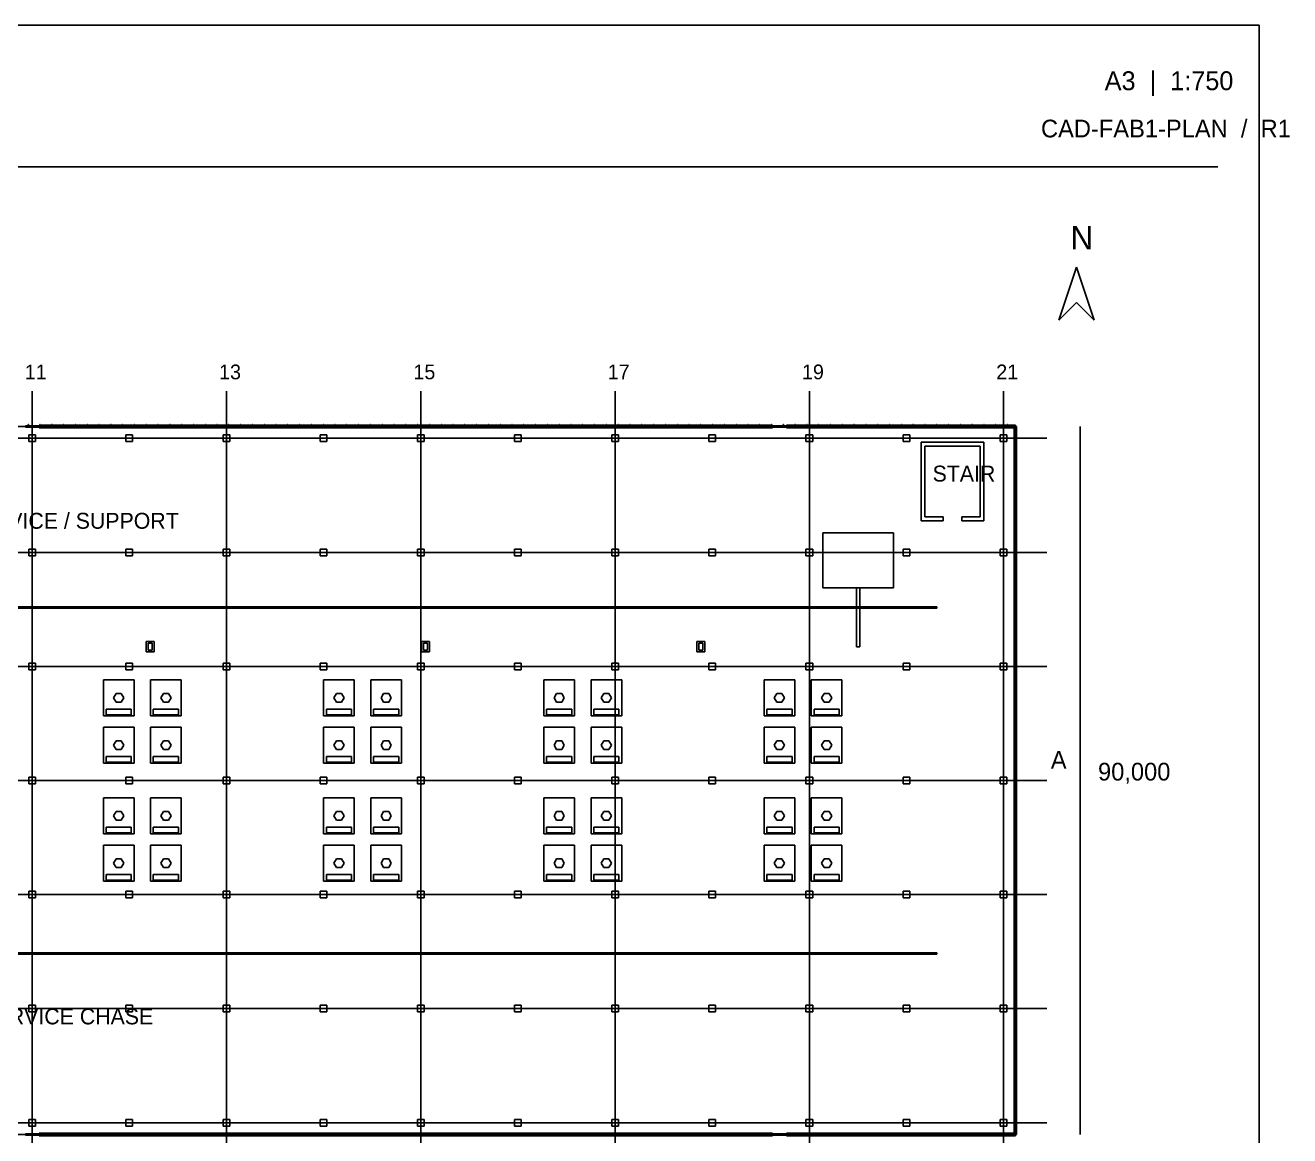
# Model space of a CAD drawing. Header units: millimetres. Extents: x 5250 to 313620, y 5250 to 217500.
# Drawn here: x 152875 to 313620, y 76348 to 217500 of the extents above; entities that cross this region are included whole.
import ezdxf

# ---------------------------------------------------------------- set-up
doc = ezdxf.new("R2010")
doc.units = ezdxf.units.MM

msp = doc.modelspace()

# ---------------------------------------------------------------- linework, layer by layer
at = {"layer": 'annotation'}
for p, q in [((286500, 186750), (284250, 180000)), ((288750, 180000), (286500, 186750)), ((284250, 180000), (286500, 182250)), ((286500, 182250), (288750, 180000))]:
    msp.add_line(p, q, dxfattribs=at)
at = {"layer": 'cut'}
for p, q in [((152900, 166580), (152900, 166420)), ((152900, 166580), (154600, 166580)), ((152900, 166420), (154600, 166420)), ((153227.5, 166745), (153227.5, 166655)), ((153227.5, 166745), (153272.5, 166745)), ((153227.5, 166655), (153272.5, 166655)), ((153272.5, 166745), (153272.5, 166655)), ((154600, 166580), (154600, 166420)), ((154650, 166650), (154650, 166350)), ((154650, 166650), (247850, 166650)), ((154650, 166350), (247850, 166350)), ((154727.5, 166745), (154727.5, 166655)), ((154727.5, 166745), (154772.5, 166745)), ((154727.5, 166655), (154772.5, 166655)), ((154772.5, 166745), (154772.5, 166655)), ((156227.5, 166745), (156227.5, 166655)), ((156227.5, 166745), (156272.5, 166745)), ((156227.5, 166655), (156272.5, 166655)), ((156272.5, 166745), (156272.5, 166655)), ((157727.5, 166745), (157727.5, 166655)), ((157727.5, 166745), (157772.5, 166745)), ((157727.5, 166655), (157772.5, 166655)), ((157772.5, 166745), (157772.5, 166655)), ((159227.5, 166745), (159227.5, 166655)), ((159227.5, 166745), (159272.5, 166745)), ((159227.5, 166655), (159272.5, 166655)), ((159272.5, 166745), (159272.5, 166655)), ((160727.5, 166745), (160727.5, 166655)), ((160727.5, 166745), (160772.5, 166745)), ((160727.5, 166655), (160772.5, 166655)), ((160772.5, 166745), (160772.5, 166655)), ((162227.5, 166745), (162227.5, 166655)), ((162227.5, 166745), (162272.5, 166745)), ((162227.5, 166655), (162272.5, 166655)), ((162272.5, 166745), (162272.5, 166655)), ((163727.5, 166745), (163727.5, 166655)), ((163727.5, 166745), (163772.5, 166745)), ((163727.5, 166655), (163772.5, 166655)), ((163772.5, 166745), (163772.5, 166655)), ((165227.5, 166745), (165227.5, 166655)), ((165227.5, 166745), (165272.5, 166745)), ((165227.5, 166655), (165272.5, 166655)), ((165272.5, 166745), (165272.5, 166655)), ((166727.5, 166745), (166727.5, 166655)), ((166727.5, 166745), (166772.5, 166745)), ((166727.5, 166655), (166772.5, 166655)), ((166772.5, 166745), (166772.5, 166655)), ((168227.5, 166745), (168227.5, 166655)), ((168227.5, 166745), (168272.5, 166745)), ((168227.5, 166655), (168272.5, 166655)), ((168272.5, 166745), (168272.5, 166655)), ((169727.5, 166745), (169727.5, 166655)), ((169727.5, 166745), (169772.5, 166745)), ((169727.5, 166655), (169772.5, 166655)), ((169772.5, 166745), (169772.5, 166655)), ((171227.5, 166745), (171227.5, 166655)), ((171227.5, 166745), (171272.5, 166745)), ((171227.5, 166655), (171272.5, 166655)), ((171272.5, 166745), (171272.5, 166655)), ((172727.5, 166745), (172727.5, 166655)), ((172727.5, 166745), (172772.5, 166745)), ((172727.5, 166655), (172772.5, 166655)), ((172772.5, 166745), (172772.5, 166655)), ((174227.5, 166745), (174227.5, 166655)), ((174227.5, 166745), (174272.5, 166745)), ((174227.5, 166655), (174272.5, 166655)), ((174272.5, 166745), (174272.5, 166655)), ((175727.5, 166745), (175727.5, 166655)), ((175727.5, 166745), (175772.5, 166745)), ((175727.5, 166655), (175772.5, 166655)), ((175772.5, 166745), (175772.5, 166655)), ((177227.5, 166745), (177227.5, 166655)), ((177227.5, 166745), (177272.5, 166745)), ((177227.5, 166655), (177272.5, 166655)), ((177272.5, 166745), (177272.5, 166655)), ((178727.5, 166745), (178727.5, 166655)), ((178727.5, 166745), (178772.5, 166745)), ((178727.5, 166655), (178772.5, 166655)), ((178772.5, 166745), (178772.5, 166655)), ((180227.5, 166745), (180227.5, 166655)), ((180227.5, 166745), (180272.5, 166745)), ((180227.5, 166655), (180272.5, 166655)), ((180272.5, 166745), (180272.5, 166655)), ((181727.5, 166745), (181727.5, 166655)), ((181727.5, 166745), (181772.5, 166745)), ((181727.5, 166655), (181772.5, 166655)), ((181772.5, 166745), (181772.5, 166655)), ((183227.5, 166745), (183227.5, 166655)), ((183227.5, 166745), (183272.5, 166745)), ((183227.5, 166655), (183272.5, 166655)), ((183272.5, 166745), (183272.5, 166655)), ((184727.5, 166745), (184727.5, 166655)), ((184727.5, 166745), (184772.5, 166745)), ((184727.5, 166655), (184772.5, 166655)), ((184772.5, 166745), (184772.5, 166655)), ((186227.5, 166745), (186227.5, 166655)), ((186227.5, 166745), (186272.5, 166745)), ((186227.5, 166655), (186272.5, 166655)), ((186272.5, 166745), (186272.5, 166655)), ((187727.5, 166745), (187727.5, 166655)), ((187727.5, 166745), (187772.5, 166745)), ((187727.5, 166655), (187772.5, 166655)), ((187772.5, 166745), (187772.5, 166655)), ((189227.5, 166745), (189227.5, 166655)), ((189227.5, 166745), (189272.5, 166745)), ((189227.5, 166655), (189272.5, 166655)), ((189272.5, 166745), (189272.5, 166655)), ((190727.5, 166745), (190727.5, 166655)), ((190727.5, 166745), (190772.5, 166745)), ((190727.5, 166655), (190772.5, 166655)), ((190772.5, 166745), (190772.5, 166655)), ((192227.5, 166745), (192227.5, 166655)), ((192227.5, 166745), (192272.5, 166745)), ((192227.5, 166655), (192272.5, 166655)), ((192272.5, 166745), (192272.5, 166655)), ((193727.5, 166745), (193727.5, 166655)), ((193727.5, 166745), (193772.5, 166745)), ((193727.5, 166655), (193772.5, 166655)), ((193772.5, 166745), (193772.5, 166655)), ((195227.5, 166745), (195227.5, 166655)), ((195227.5, 166745), (195272.5, 166745)), ((195227.5, 166655), (195272.5, 166655)), ((195272.5, 166745), (195272.5, 166655)), ((196727.5, 166745), (196727.5, 166655)), ((196727.5, 166745), (196772.5, 166745)), ((196727.5, 166655), (196772.5, 166655)), ((196772.5, 166745), (196772.5, 166655)), ((198227.5, 166745), (198227.5, 166655)), ((198227.5, 166745), (198272.5, 166745)), ((198227.5, 166655), (198272.5, 166655)), ((198272.5, 166745), (198272.5, 166655)), ((199727.5, 166745), (199727.5, 166655)), ((199727.5, 166745), (199772.5, 166745)), ((199727.5, 166655), (199772.5, 166655)), ((199772.5, 166745), (199772.5, 166655)), ((201227.5, 166745), (201227.5, 166655)), ((201227.5, 166745), (201272.5, 166745)), ((201227.5, 166655), (201272.5, 166655)), ((201272.5, 166745), (201272.5, 166655)), ((202727.5, 166745), (202727.5, 166655)), ((202727.5, 166745), (202772.5, 166745)), ((202727.5, 166655), (202772.5, 166655)), ((202772.5, 166745), (202772.5, 166655)), ((204227.5, 166745), (204227.5, 166655)), ((204227.5, 166745), (204272.5, 166745)), ((204227.5, 166655), (204272.5, 166655)), ((204272.5, 166745), (204272.5, 166655)), ((205727.5, 166745), (205727.5, 166655)), ((205727.5, 166745), (205772.5, 166745)), ((205727.5, 166655), (205772.5, 166655)), ((205772.5, 166745), (205772.5, 166655)), ((207227.5, 166745), (207227.5, 166655)), ((207227.5, 166745), (207272.5, 166745)), ((207227.5, 166655), (207272.5, 166655)), ((207272.5, 166745), (207272.5, 166655)), ((208727.5, 166745), (208727.5, 166655)), ((208727.5, 166745), (208772.5, 166745)), ((208727.5, 166655), (208772.5, 166655)), ((208772.5, 166745), (208772.5, 166655)), ((210227.5, 166745), (210227.5, 166655)), ((210227.5, 166745), (210272.5, 166745)), ((210227.5, 166655), (210272.5, 166655)), ((210272.5, 166745), (210272.5, 166655)), ((211727.5, 166745), (211727.5, 166655)), ((211727.5, 166745), (211772.5, 166745)), ((211727.5, 166655), (211772.5, 166655)), ((211772.5, 166745), (211772.5, 166655)), ((213227.5, 166745), (213227.5, 166655)), ((213227.5, 166745), (213272.5, 166745)), ((213227.5, 166655), (213272.5, 166655)), ((213272.5, 166745), (213272.5, 166655)), ((214727.5, 166745), (214727.5, 166655)), ((214727.5, 166745), (214772.5, 166745)), ((214727.5, 166655), (214772.5, 166655)), ((214772.5, 166745), (214772.5, 166655)), ((216227.5, 166745), (216227.5, 166655)), ((216227.5, 166745), (216272.5, 166745)), ((216227.5, 166655), (216272.5, 166655)), ((216272.5, 166745), (216272.5, 166655)), ((217727.5, 166745), (217727.5, 166655)), ((217727.5, 166745), (217772.5, 166745)), ((217727.5, 166655), (217772.5, 166655)), ((217772.5, 166745), (217772.5, 166655)), ((219227.5, 166745), (219227.5, 166655)), ((219227.5, 166745), (219272.5, 166745)), ((219227.5, 166655), (219272.5, 166655)), ((219272.5, 166745), (219272.5, 166655)), ((220727.5, 166745), (220727.5, 166655)), ((220727.5, 166745), (220772.5, 166745)), ((220727.5, 166655), (220772.5, 166655)), ((220772.5, 166745), (220772.5, 166655)), ((222227.5, 166745), (222227.5, 166655)), ((222227.5, 166745), (222272.5, 166745)), ((222227.5, 166655), (222272.5, 166655)), ((222272.5, 166745), (222272.5, 166655)), ((223727.5, 166745), (223727.5, 166655)), ((223727.5, 166745), (223772.5, 166745)), ((223727.5, 166655), (223772.5, 166655)), ((223772.5, 166745), (223772.5, 166655)), ((225227.5, 166745), (225227.5, 166655)), ((225227.5, 166745), (225272.5, 166745)), ((225227.5, 166655), (225272.5, 166655)), ((225272.5, 166745), (225272.5, 166655)), ((226727.5, 166745), (226727.5, 166655)), ((226727.5, 166745), (226772.5, 166745)), ((226727.5, 166655), (226772.5, 166655)), ((226772.5, 166745), (226772.5, 166655)), ((228227.5, 166745), (228227.5, 166655)), ((228227.5, 166745), (228272.5, 166745)), ((228227.5, 166655), (228272.5, 166655)), ((228272.5, 166745), (228272.5, 166655)), ((229727.5, 166745), (229727.5, 166655)), ((229727.5, 166745), (229772.5, 166745)), ((229727.5, 166655), (229772.5, 166655)), ((229772.5, 166745), (229772.5, 166655)), ((231227.5, 166745), (231227.5, 166655)), ((231227.5, 166745), (231272.5, 166745)), ((231227.5, 166655), (231272.5, 166655)), ((231272.5, 166745), (231272.5, 166655)), ((232727.5, 166745), (232727.5, 166655)), ((232727.5, 166745), (232772.5, 166745)), ((232727.5, 166655), (232772.5, 166655)), ((232772.5, 166745), (232772.5, 166655)), ((234227.5, 166745), (234227.5, 166655)), ((234227.5, 166745), (234272.5, 166745)), ((234227.5, 166655), (234272.5, 166655)), ((234272.5, 166745), (234272.5, 166655)), ((235727.5, 166745), (235727.5, 166655)), ((235727.5, 166745), (235772.5, 166745)), ((235727.5, 166655), (235772.5, 166655)), ((235772.5, 166745), (235772.5, 166655)), ((237227.5, 166745), (237227.5, 166655)), ((237227.5, 166745), (237272.5, 166745)), ((237227.5, 166655), (237272.5, 166655)), ((237272.5, 166745), (237272.5, 166655)), ((238727.5, 166745), (238727.5, 166655)), ((238727.5, 166745), (238772.5, 166745)), ((238727.5, 166655), (238772.5, 166655)), ((238772.5, 166745), (238772.5, 166655)), ((240227.5, 166745), (240227.5, 166655)), ((240227.5, 166745), (240272.5, 166745)), ((240227.5, 166655), (240272.5, 166655)), ((240272.5, 166745), (240272.5, 166655)), ((241727.5, 166745), (241727.5, 166655)), ((241727.5, 166745), (241772.5, 166745)), ((241727.5, 166655), (241772.5, 166655)), ((241772.5, 166745), (241772.5, 166655)), ((243227.5, 166745), (243227.5, 166655)), ((243227.5, 166745), (243272.5, 166745)), ((243227.5, 166655), (243272.5, 166655)), ((243272.5, 166745), (243272.5, 166655)), ((244727.5, 166745), (244727.5, 166655)), ((244727.5, 166745), (244772.5, 166745)), ((244727.5, 166655), (244772.5, 166655)), ((244772.5, 166745), (244772.5, 166655)), ((246227.5, 166745), (246227.5, 166655)), ((246227.5, 166745), (246272.5, 166745)), ((246227.5, 166655), (246272.5, 166655)), ((246272.5, 166745), (246272.5, 166655)), ((247727.5, 166745), (247727.5, 166655)), ((247727.5, 166745), (247772.5, 166745)), ((247727.5, 166655), (247772.5, 166655)), ((247772.5, 166745), (247772.5, 166655)), ((247850, 166650), (247850, 166350)), ((247900, 166580), (247900, 166420)), ((247900, 166580), (249600, 166580)), ((247900, 166420), (249600, 166420)), ((249227.5, 166745), (249227.5, 166655)), ((249227.5, 166745), (249272.5, 166745)), ((249227.5, 166655), (249272.5, 166655)), ((249272.5, 166745), (249272.5, 166655)), ((249600, 166580), (249600, 166420)), ((249650, 166650), (249650, 166350)), ((249650, 166650), (278750, 166650)), ((249650, 166350), (278750, 166350)), ((250727.5, 166745), (250727.5, 166655)), ((250727.5, 166745), (250772.5, 166745)), ((250727.5, 166655), (250772.5, 166655)), ((250772.5, 166745), (250772.5, 166655)), ((252227.5, 166745), (252227.5, 166655)), ((252227.5, 166745), (252272.5, 166745)), ((252227.5, 166655), (252272.5, 166655)), ((252272.5, 166745), (252272.5, 166655)), ((253727.5, 166745), (253727.5, 166655)), ((253727.5, 166745), (253772.5, 166745)), ((253727.5, 166655), (253772.5, 166655)), ((253772.5, 166745), (253772.5, 166655)), ((255227.5, 166745), (255227.5, 166655)), ((255227.5, 166745), (255272.5, 166745)), ((255227.5, 166655), (255272.5, 166655)), ((255272.5, 166745), (255272.5, 166655)), ((256727.5, 166745), (256727.5, 166655)), ((256727.5, 166745), (256772.5, 166745)), ((256727.5, 166655), (256772.5, 166655)), ((256772.5, 166745), (256772.5, 166655)), ((258227.5, 166745), (258227.5, 166655)), ((258227.5, 166745), (258272.5, 166745)), ((258227.5, 166655), (258272.5, 166655)), ((258272.5, 166745), (258272.5, 166655)), ((259727.5, 166745), (259727.5, 166655)), ((259727.5, 166745), (259772.5, 166745)), ((259727.5, 166655), (259772.5, 166655)), ((259772.5, 166745), (259772.5, 166655)), ((261227.5, 166745), (261227.5, 166655)), ((261227.5, 166745), (261272.5, 166745)), ((261227.5, 166655), (261272.5, 166655)), ((261272.5, 166745), (261272.5, 166655)), ((262727.5, 166745), (262727.5, 166655)), ((262727.5, 166745), (262772.5, 166745)), ((262727.5, 166655), (262772.5, 166655)), ((262772.5, 166745), (262772.5, 166655)), ((264227.5, 166745), (264227.5, 166655)), ((264227.5, 166745), (264272.5, 166745)), ((264227.5, 166655), (264272.5, 166655)), ((264272.5, 166745), (264272.5, 166655)), ((265727.5, 166745), (265727.5, 166655)), ((265727.5, 166745), (265772.5, 166745)), ((265727.5, 166655), (265772.5, 166655)), ((265772.5, 166745), (265772.5, 166655)), ((267227.5, 166745), (267227.5, 166655)), ((267227.5, 166745), (267272.5, 166745)), ((267227.5, 166655), (267272.5, 166655)), ((267272.5, 166745), (267272.5, 166655)), ((268727.5, 166745), (268727.5, 166655)), ((268727.5, 166745), (268772.5, 166745)), ((268727.5, 166655), (268772.5, 166655)), ((268772.5, 166745), (268772.5, 166655)), ((270227.5, 166745), (270227.5, 166655)), ((270227.5, 166745), (270272.5, 166745)), ((270227.5, 166655), (270272.5, 166655)), ((270272.5, 166745), (270272.5, 166655)), ((271727.5, 166745), (271727.5, 166655)), ((271727.5, 166745), (271772.5, 166745)), ((271727.5, 166655), (271772.5, 166655)), ((271772.5, 166745), (271772.5, 166655)), ((273227.5, 166745), (273227.5, 166655)), ((273227.5, 166745), (273272.5, 166745)), ((273227.5, 166655), (273272.5, 166655)), ((273272.5, 166745), (273272.5, 166655)), ((274727.5, 166745), (274727.5, 166655)), ((274727.5, 166745), (274772.5, 166745)), ((274727.5, 166655), (274772.5, 166655)), ((274772.5, 166745), (274772.5, 166655)), ((276227.5, 166745), (276227.5, 166655)), ((276227.5, 166745), (276272.5, 166745)), ((276227.5, 166655), (276272.5, 166655)), ((276272.5, 166745), (276272.5, 166655)), ((277727.5, 166745), (277727.5, 166655)), ((277727.5, 166745), (277772.5, 166745)), ((277727.5, 166655), (277772.5, 166655)), ((277772.5, 166745), (277772.5, 166655)), ((278600, 166500), (278600, 76500)), ((278600, 166500), (278900, 166500)), ((278750, 166650), (278750, 166350)), ((278900, 166500), (278900, 76500)), ((153325, 165425), (153325, 164575)), ((153325, 165425), (154175, 165425)), ((153325, 164575), (154175, 164575)), ((154175, 165425), (154175, 164575)), ((165675, 165425), (165675, 164575)), ((165675, 165425), (166525, 165425)), ((165675, 164575), (166525, 164575)), ((166525, 165425), (166525, 164575)), ((178025, 165425), (178025, 164575)), ((178025, 165425), (178875, 165425)), ((178025, 164575), (178875, 164575)), ((178875, 165425), (178875, 164575)), ((190375, 165425), (190375, 164575)), ((190375, 165425), (191225, 165425)), ((190375, 164575), (191225, 164575)), ((191225, 165425), (191225, 164575)), ((202725, 165425), (202725, 164575)), ((202725, 165425), (203575, 165425)), ((202725, 164575), (203575, 164575)), ((203575, 165425), (203575, 164575)), ((215075, 165425), (215075, 164575)), ((215075, 165425), (215925, 165425)), ((215075, 164575), (215925, 164575)), ((215925, 165425), (215925, 164575)), ((227425, 165425), (227425, 164575)), ((227425, 165425), (228275, 165425)), ((227425, 164575), (228275, 164575)), ((228275, 165425), (228275, 164575)), ((239775, 165425), (239775, 164575)), ((239775, 165425), (240625, 165425)), ((239775, 164575), (240625, 164575)), ((240625, 165425), (240625, 164575)), ((252125, 165425), (252125, 164575)), ((252125, 165425), (252975, 165425)), ((252125, 164575), (252975, 164575)), ((252975, 165425), (252975, 164575)), ((264475, 165425), (264475, 164575)), ((264475, 165425), (265325, 165425)), ((264475, 164575), (265325, 164575)), ((265325, 165425), (265325, 164575)), ((266750, 164500), (266750, 154500)), ((266750, 164500), (274750, 164500)), ((267250, 164000), (267250, 155000)), ((267250, 164000), (274250, 164000)), ((274250, 164000), (274250, 155000)), ((274750, 164500), (274750, 154500)), ((276825, 165425), (276825, 164575)), ((276825, 165425), (277675, 165425)), ((276825, 164575), (277675, 164575)), ((277675, 165425), (277675, 164575)), ((266750, 154500), (269550, 154500)), ((267250, 155000), (269550, 155000)), ((269550, 155000), (269550, 154500)), ((271950, 155000), (271950, 154500)), ((271950, 155000), (274250, 155000)), ((271950, 154500), (274750, 154500)), ((153325, 150925), (153325, 150075)), ((153325, 150925), (154175, 150925)), ((153325, 150075), (154175, 150075)), ((154175, 150925), (154175, 150075)), ((165675, 150925), (165675, 150075)), ((165675, 150925), (166525, 150925)), ((165675, 150075), (166525, 150075)), ((166525, 150925), (166525, 150075)), ((178025, 150925), (178025, 150075)), ((178025, 150925), (178875, 150925)), ((178025, 150075), (178875, 150075)), ((178875, 150925), (178875, 150075)), ((190375, 150925), (190375, 150075)), ((190375, 150925), (191225, 150925)), ((190375, 150075), (191225, 150075)), ((191225, 150925), (191225, 150075)), ((202725, 150925), (202725, 150075)), ((202725, 150925), (203575, 150925)), ((202725, 150075), (203575, 150075)), ((203575, 150925), (203575, 150075)), ((215075, 150925), (215075, 150075)), ((215075, 150925), (215925, 150925)), ((215075, 150075), (215925, 150075)), ((215925, 150925), (215925, 150075)), ((227425, 150925), (227425, 150075)), ((227425, 150925), (228275, 150925)), ((227425, 150075), (228275, 150075)), ((228275, 150925), (228275, 150075)), ((239775, 150925), (239775, 150075)), ((239775, 150925), (240625, 150925)), ((239775, 150075), (240625, 150075)), ((240625, 150925), (240625, 150075)), ((252125, 150925), (252125, 150075)), ((252125, 150925), (252975, 150925)), ((252125, 150075), (252975, 150075)), ((252975, 150925), (252975, 150075)), ((264475, 150925), (264475, 150075)), ((264475, 150925), (265325, 150925)), ((264475, 150075), (265325, 150075)), ((265325, 150925), (265325, 150075)), ((276825, 150925), (276825, 150075)), ((276825, 150925), (277675, 150925)), ((276825, 150075), (277675, 150075)), ((277675, 150925), (277675, 150075)), ((153325, 136425), (153325, 135575)), ((153325, 136425), (154175, 136425)), ((153325, 135575), (154175, 135575)), ((154175, 136425), (154175, 135575)), ((165675, 136425), (165675, 135575)), ((165675, 136425), (166525, 136425)), ((165675, 135575), (166525, 135575)), ((166525, 136425), (166525, 135575)), ((178025, 136425), (178025, 135575)), ((178025, 136425), (178875, 136425)), ((178025, 135575), (178875, 135575)), ((178875, 136425), (178875, 135575)), ((190375, 136425), (190375, 135575)), ((190375, 136425), (191225, 136425)), ((190375, 135575), (191225, 135575)), ((191225, 136425), (191225, 135575)), ((202725, 136425), (202725, 135575)), ((202725, 136425), (203575, 136425)), ((202725, 135575), (203575, 135575)), ((203575, 136425), (203575, 135575)), ((215075, 136425), (215075, 135575)), ((215075, 136425), (215925, 136425)), ((215075, 135575), (215925, 135575)), ((215925, 136425), (215925, 135575)), ((227425, 136425), (227425, 135575)), ((227425, 136425), (228275, 136425)), ((227425, 135575), (228275, 135575)), ((228275, 136425), (228275, 135575)), ((239775, 136425), (239775, 135575)), ((239775, 136425), (240625, 136425)), ((239775, 135575), (240625, 135575)), ((240625, 136425), (240625, 135575)), ((252125, 136425), (252125, 135575)), ((252125, 136425), (252975, 136425)), ((252125, 135575), (252975, 135575)), ((252975, 136425), (252975, 135575)), ((264475, 136425), (264475, 135575)), ((264475, 136425), (265325, 136425)), ((264475, 135575), (265325, 135575)), ((265325, 136425), (265325, 135575)), ((276825, 136425), (276825, 135575)), ((276825, 136425), (277675, 136425)), ((276825, 135575), (277675, 135575)), ((277675, 136425), (277675, 135575)), ((153325, 121925), (153325, 121075)), ((153325, 121925), (154175, 121925)), ((153325, 121075), (154175, 121075)), ((154175, 121925), (154175, 121075)), ((165675, 121925), (165675, 121075)), ((165675, 121925), (166525, 121925)), ((165675, 121075), (166525, 121075)), ((166525, 121925), (166525, 121075)), ((178025, 121925), (178025, 121075)), ((178025, 121925), (178875, 121925)), ((178025, 121075), (178875, 121075)), ((178875, 121925), (178875, 121075)), ((190375, 121925), (190375, 121075)), ((190375, 121925), (191225, 121925)), ((190375, 121075), (191225, 121075)), ((191225, 121925), (191225, 121075)), ((202725, 121925), (202725, 121075)), ((202725, 121925), (203575, 121925)), ((202725, 121075), (203575, 121075)), ((203575, 121925), (203575, 121075)), ((215075, 121925), (215075, 121075)), ((215075, 121925), (215925, 121925)), ((215075, 121075), (215925, 121075)), ((215925, 121925), (215925, 121075)), ((227425, 121925), (227425, 121075)), ((227425, 121925), (228275, 121925)), ((227425, 121075), (228275, 121075)), ((228275, 121925), (228275, 121075)), ((239775, 121925), (239775, 121075)), ((239775, 121925), (240625, 121925)), ((239775, 121075), (240625, 121075)), ((240625, 121925), (240625, 121075)), ((252125, 121925), (252125, 121075)), ((252125, 121925), (252975, 121925)), ((252125, 121075), (252975, 121075)), ((252975, 121925), (252975, 121075)), ((264475, 121925), (264475, 121075)), ((264475, 121925), (265325, 121925)), ((264475, 121075), (265325, 121075)), ((265325, 121925), (265325, 121075)), ((276825, 121925), (276825, 121075)), ((276825, 121925), (277675, 121925)), ((276825, 121075), (277675, 121075)), ((277675, 121925), (277675, 121075)), ((153325, 107425), (153325, 106575)), ((153325, 107425), (154175, 107425)), ((153325, 106575), (154175, 106575)), ((154175, 107425), (154175, 106575)), ((165675, 107425), (165675, 106575)), ((165675, 107425), (166525, 107425)), ((165675, 106575), (166525, 106575)), ((166525, 107425), (166525, 106575)), ((178025, 107425), (178025, 106575)), ((178025, 107425), (178875, 107425)), ((178025, 106575), (178875, 106575)), ((178875, 107425), (178875, 106575)), ((190375, 107425), (190375, 106575)), ((190375, 107425), (191225, 107425)), ((190375, 106575), (191225, 106575)), ((191225, 107425), (191225, 106575)), ((202725, 107425), (202725, 106575)), ((202725, 107425), (203575, 107425)), ((202725, 106575), (203575, 106575)), ((203575, 107425), (203575, 106575)), ((215075, 107425), (215075, 106575)), ((215075, 107425), (215925, 107425)), ((215075, 106575), (215925, 106575)), ((215925, 107425), (215925, 106575)), ((227425, 107425), (227425, 106575)), ((227425, 107425), (228275, 107425)), ((227425, 106575), (228275, 106575)), ((228275, 107425), (228275, 106575)), ((239775, 107425), (239775, 106575)), ((239775, 107425), (240625, 107425)), ((239775, 106575), (240625, 106575)), ((240625, 107425), (240625, 106575)), ((252125, 107425), (252125, 106575)), ((252125, 107425), (252975, 107425)), ((252125, 106575), (252975, 106575)), ((252975, 107425), (252975, 106575)), ((264475, 107425), (264475, 106575)), ((264475, 107425), (265325, 107425)), ((264475, 106575), (265325, 106575)), ((265325, 107425), (265325, 106575)), ((276825, 107425), (276825, 106575)), ((276825, 107425), (277675, 107425)), ((276825, 106575), (277675, 106575)), ((277675, 107425), (277675, 106575)), ((153325, 92925), (153325, 92075)), ((153325, 92925), (154175, 92925)), ((153325, 92075), (154175, 92075)), ((154175, 92925), (154175, 92075)), ((165675, 92925), (165675, 92075)), ((165675, 92925), (166525, 92925)), ((165675, 92075), (166525, 92075)), ((166525, 92925), (166525, 92075)), ((178025, 92925), (178025, 92075)), ((178025, 92925), (178875, 92925)), ((178025, 92075), (178875, 92075)), ((178875, 92925), (178875, 92075)), ((190375, 92925), (190375, 92075)), ((190375, 92925), (191225, 92925)), ((190375, 92075), (191225, 92075)), ((191225, 92925), (191225, 92075)), ((202725, 92925), (202725, 92075)), ((202725, 92925), (203575, 92925)), ((202725, 92075), (203575, 92075)), ((203575, 92925), (203575, 92075)), ((215075, 92925), (215075, 92075)), ((215075, 92925), (215925, 92925)), ((215075, 92075), (215925, 92075)), ((215925, 92925), (215925, 92075)), ((227425, 92925), (227425, 92075)), ((227425, 92925), (228275, 92925)), ((227425, 92075), (228275, 92075)), ((228275, 92925), (228275, 92075)), ((239775, 92925), (239775, 92075)), ((239775, 92925), (240625, 92925)), ((239775, 92075), (240625, 92075)), ((240625, 92925), (240625, 92075)), ((252125, 92925), (252125, 92075)), ((252125, 92925), (252975, 92925)), ((252125, 92075), (252975, 92075)), ((252975, 92925), (252975, 92075)), ((264475, 92925), (264475, 92075)), ((264475, 92925), (265325, 92925)), ((264475, 92075), (265325, 92075)), ((265325, 92925), (265325, 92075)), ((276825, 92925), (276825, 92075)), ((276825, 92925), (277675, 92925)), ((276825, 92075), (277675, 92075)), ((277675, 92925), (277675, 92075)), ((153325, 78425), (153325, 77575)), ((153325, 78425), (154175, 78425)), ((153325, 77575), (154175, 77575)), ((154175, 78425), (154175, 77575)), ((165675, 78425), (165675, 77575)), ((165675, 78425), (166525, 78425)), ((165675, 77575), (166525, 77575)), ((166525, 78425), (166525, 77575)), ((178025, 78425), (178025, 77575)), ((178025, 78425), (178875, 78425)), ((178025, 77575), (178875, 77575)), ((178875, 78425), (178875, 77575)), ((190375, 78425), (190375, 77575)), ((190375, 78425), (191225, 78425)), ((190375, 77575), (191225, 77575)), ((191225, 78425), (191225, 77575)), ((202725, 78425), (202725, 77575)), ((202725, 78425), (203575, 78425)), ((202725, 77575), (203575, 77575)), ((203575, 78425), (203575, 77575)), ((215075, 78425), (215075, 77575)), ((215075, 78425), (215925, 78425)), ((215075, 77575), (215925, 77575)), ((215925, 78425), (215925, 77575)), ((227425, 78425), (227425, 77575)), ((227425, 78425), (228275, 78425)), ((227425, 77575), (228275, 77575)), ((228275, 78425), (228275, 77575)), ((239775, 78425), (239775, 77575)), ((239775, 78425), (240625, 78425)), ((239775, 77575), (240625, 77575)), ((240625, 78425), (240625, 77575)), ((252125, 78425), (252125, 77575)), ((252125, 78425), (252975, 78425)), ((252125, 77575), (252975, 77575)), ((252975, 78425), (252975, 77575)), ((264475, 78425), (264475, 77575)), ((264475, 78425), (265325, 78425)), ((264475, 77575), (265325, 77575)), ((265325, 78425), (265325, 77575)), ((276825, 78425), (276825, 77575)), ((276825, 78425), (277675, 78425)), ((276825, 77575), (277675, 77575)), ((277675, 78425), (277675, 77575)), ((152900, 76580), (152900, 76420)), ((152900, 76580), (154600, 76580)), ((152900, 76420), (154600, 76420)), ((154600, 76580), (154600, 76420)), ((154650, 76650), (154650, 76350)), ((154650, 76650), (247850, 76650)), ((154650, 76350), (247850, 76350)), ((247850, 76650), (247850, 76350)), ((247900, 76580), (247900, 76420)), ((247900, 76580), (249600, 76580)), ((247900, 76420), (249600, 76420)), ((249600, 76580), (249600, 76420)), ((249650, 76650), (249650, 76350)), ((249650, 76650), (278750, 76650)), ((249650, 76350), (278750, 76350)), ((278600, 76500), (278900, 76500)), ((278750, 76650), (278750, 76350))]:
    msp.add_line(p, q, dxfattribs=at)
at = {"layer": 'datum'}
for p, q in [((278750, 166500), (28750, 166500)), ((278750, 76500), (278750, 166500)), ((28750, 76500), (278750, 76500))]:
    msp.add_line(p, q, dxfattribs=at)
at = {"layer": 'dimension'}
msp.add_line((287000, 166500), (287000, 76500), dxfattribs=at)
at = {"layer": 'equipment'}
for p, q in [((254250, 146000), (254250, 153000)), ((254250, 153000), (263250, 153000)), ((263250, 146000), (263250, 153000)), ((254250, 146000), (263250, 146000)), ((258550, 138500), (258550, 146000)), ((258950, 138500), (258950, 146000)), ((168250, 137850), (168250, 139150)), ((168250, 139150), (169250, 139150)), ((168500, 138050), (168500, 138950)), ((168500, 138950), (169000, 138950)), ((169000, 138050), (169000, 138950)), ((169250, 137850), (169250, 139150)), ((203250, 137850), (203250, 139150)), ((203250, 139150), (204250, 139150)), ((203500, 138050), (203500, 138950)), ((203500, 138950), (204000, 138950)), ((204000, 138050), (204000, 138950)), ((204250, 137850), (204250, 139150)), ((238250, 137850), (238250, 139150)), ((238250, 139150), (239250, 139150)), ((238500, 138050), (238500, 138950)), ((238500, 138950), (239000, 138950)), ((239000, 138050), (239000, 138950)), ((239250, 137850), (239250, 139150)), ((258550, 138500), (258950, 138500)), ((168250, 137850), (169250, 137850)), ((168500, 138050), (169000, 138050)), ((203250, 137850), (204250, 137850)), ((203500, 138050), (204000, 138050)), ((238250, 137850), (239250, 137850)), ((238500, 138050), (239000, 138050))]:
    msp.add_line(p, q, dxfattribs=at)
at = {"layer": 'frame'}
for p, q in [((5250, 217500), (309750, 217500)), ((309750, 217500), (309750, 5250)), ((10500, 199500), (304500, 199500))]:
    msp.add_line(p, q, dxfattribs=at)
at = {"layer": 'grid'}
for p, q in [((153750, 74000), (153750, 171000)), ((178450, 74000), (178450, 171000)), ((203150, 74000), (203150, 171000)), ((227850, 74000), (227850, 171000)), ((252550, 74000), (252550, 171000)), ((277250, 74000), (277250, 171000)), ((24750, 165000), (282750, 165000)), ((24750, 150500), (282750, 150500)), ((24750, 136000), (282750, 136000)), ((24750, 121500), (282750, 121500)), ((24750, 107000), (282750, 107000)), ((24750, 92500), (282750, 92500)), ((24750, 78000), (282750, 78000))]:
    msp.add_line(p, q, dxfattribs=at)
at = {"layer": 'interiors'}
for p, q in [((38750, 143580), (258050, 143580)), ((38750, 143420), (258050, 143420)), ((258050, 143420), (258050, 143580)), ((258050, 143580), (259450, 143580)), ((258050, 143420), (259450, 143420)), ((259450, 143580), (268750, 143580)), ((259450, 143420), (259450, 143580)), ((259450, 143420), (268750, 143420)), ((268750, 143420), (268750, 143580)), ((162800, 129700), (162800, 134300)), ((162800, 134300), (166700, 134300)), ((166700, 129700), (166700, 134300)), ((168800, 129700), (168800, 134300)), ((168800, 134300), (172700, 134300)), ((172700, 129700), (172700, 134300)), ((190800, 129700), (190800, 134300)), ((190800, 134300), (194700, 134300)), ((194700, 129700), (194700, 134300)), ((196800, 129700), (196800, 134300)), ((196800, 134300), (200700, 134300)), ((200700, 129700), (200700, 134300)), ((218800, 129700), (218800, 134300)), ((218800, 134300), (222700, 134300)), ((222700, 129700), (222700, 134300)), ((224800, 129700), (224800, 134300)), ((224800, 134300), (228700, 134300)), ((228700, 129700), (228700, 134300)), ((246800, 129700), (246800, 134300)), ((246800, 134300), (250700, 134300)), ((250700, 129700), (250700, 134300)), ((252800, 129700), (252800, 134300)), ((252800, 134300), (256700, 134300)), ((256700, 129700), (256700, 134300)), ((164425, 132562.92), (164100, 132000)), ((164100, 132000), (164425, 131437.08)), ((165075, 132562.92), (164425, 132562.92)), ((165400, 132000), (165075, 132562.92)), ((165075, 131437.08), (165400, 132000)), ((170425, 132562.92), (170100, 132000)), ((170100, 132000), (170425, 131437.08)), ((171075, 132562.92), (170425, 132562.92)), ((171400, 132000), (171075, 132562.92)), ((171075, 131437.08), (171400, 132000)), ((192425, 132562.92), (192100, 132000)), ((192100, 132000), (192425, 131437.08)), ((193075, 132562.92), (192425, 132562.92)), ((193400, 132000), (193075, 132562.92)), ((193075, 131437.08), (193400, 132000)), ((198425, 132562.92), (198100, 132000)), ((198100, 132000), (198425, 131437.08)), ((199075, 132562.92), (198425, 132562.92)), ((199400, 132000), (199075, 132562.92)), ((199075, 131437.08), (199400, 132000)), ((220425, 132562.92), (220100, 132000)), ((220100, 132000), (220425, 131437.08)), ((221075, 132562.92), (220425, 132562.92)), ((221400, 132000), (221075, 132562.92)), ((221075, 131437.08), (221400, 132000)), ((226425, 132562.92), (226100, 132000)), ((226100, 132000), (226425, 131437.08)), ((227075, 132562.92), (226425, 132562.92)), ((227400, 132000), (227075, 132562.92)), ((227075, 131437.08), (227400, 132000)), ((248425, 132562.92), (248100, 132000)), ((248100, 132000), (248425, 131437.08)), ((249075, 132562.92), (248425, 132562.92)), ((249400, 132000), (249075, 132562.92)), ((249075, 131437.08), (249400, 132000)), ((254425, 132562.92), (254100, 132000)), ((254100, 132000), (254425, 131437.08)), ((255075, 132562.92), (254425, 132562.92)), ((255400, 132000), (255075, 132562.92)), ((255075, 131437.08), (255400, 132000)), ((163150, 129850), (163150, 130550)), ((163150, 130550), (166350, 130550)), ((164425, 131437.08), (165075, 131437.08)), ((166350, 129850), (166350, 130550)), ((169150, 129850), (169150, 130550)), ((169150, 130550), (172350, 130550)), ((170425, 131437.08), (171075, 131437.08)), ((172350, 129850), (172350, 130550)), ((191150, 129850), (191150, 130550)), ((191150, 130550), (194350, 130550)), ((192425, 131437.08), (193075, 131437.08)), ((194350, 129850), (194350, 130550)), ((197150, 129850), (197150, 130550)), ((197150, 130550), (200350, 130550)), ((198425, 131437.08), (199075, 131437.08)), ((200350, 129850), (200350, 130550)), ((219150, 129850), (219150, 130550)), ((219150, 130550), (222350, 130550)), ((220425, 131437.08), (221075, 131437.08)), ((222350, 129850), (222350, 130550)), ((225150, 129850), (225150, 130550)), ((225150, 130550), (228350, 130550)), ((226425, 131437.08), (227075, 131437.08)), ((228350, 129850), (228350, 130550)), ((247150, 129850), (247150, 130550)), ((247150, 130550), (250350, 130550)), ((248425, 131437.08), (249075, 131437.08)), ((250350, 129850), (250350, 130550)), ((253150, 129850), (253150, 130550)), ((253150, 130550), (256350, 130550)), ((254425, 131437.08), (255075, 131437.08)), ((256350, 129850), (256350, 130550)), ((162800, 129700), (166700, 129700)), ((163150, 129850), (166350, 129850)), ((168800, 129700), (172700, 129700)), ((169150, 129850), (172350, 129850)), ((190800, 129700), (194700, 129700)), ((191150, 129850), (194350, 129850)), ((196800, 129700), (200700, 129700)), ((197150, 129850), (200350, 129850)), ((218800, 129700), (222700, 129700)), ((219150, 129850), (222350, 129850)), ((224800, 129700), (228700, 129700)), ((225150, 129850), (228350, 129850)), ((246800, 129700), (250700, 129700)), ((247150, 129850), (250350, 129850)), ((252800, 129700), (256700, 129700)), ((253150, 129850), (256350, 129850)), ((162800, 123700), (162800, 128300)), ((162800, 128300), (166700, 128300)), ((166700, 123700), (166700, 128300)), ((168800, 123700), (168800, 128300)), ((168800, 128300), (172700, 128300)), ((172700, 123700), (172700, 128300)), ((190800, 123700), (190800, 128300)), ((190800, 128300), (194700, 128300)), ((194700, 123700), (194700, 128300)), ((196800, 123700), (196800, 128300)), ((196800, 128300), (200700, 128300)), ((200700, 123700), (200700, 128300)), ((218800, 123700), (218800, 128300)), ((218800, 128300), (222700, 128300)), ((222700, 123700), (222700, 128300)), ((224800, 123700), (224800, 128300)), ((224800, 128300), (228700, 128300)), ((228700, 123700), (228700, 128300)), ((246800, 123700), (246800, 128300)), ((246800, 128300), (250700, 128300)), ((250700, 123700), (250700, 128300)), ((252800, 123700), (252800, 128300)), ((252800, 128300), (256700, 128300)), ((256700, 123700), (256700, 128300)), ((164425, 126562.92), (164100, 126000)), ((164100, 126000), (164425, 125437.08)), ((165075, 126562.92), (164425, 126562.92)), ((164425, 125437.08), (165075, 125437.08)), ((165400, 126000), (165075, 126562.92)), ((165075, 125437.08), (165400, 126000)), ((170425, 126562.92), (170100, 126000)), ((170100, 126000), (170425, 125437.08)), ((171075, 126562.92), (170425, 126562.92)), ((170425, 125437.08), (171075, 125437.08)), ((171400, 126000), (171075, 126562.92)), ((171075, 125437.08), (171400, 126000)), ((192425, 126562.92), (192100, 126000)), ((192100, 126000), (192425, 125437.08)), ((193075, 126562.92), (192425, 126562.92)), ((192425, 125437.08), (193075, 125437.08)), ((193400, 126000), (193075, 126562.92)), ((193075, 125437.08), (193400, 126000)), ((198425, 126562.92), (198100, 126000)), ((198100, 126000), (198425, 125437.08)), ((199075, 126562.92), (198425, 126562.92)), ((198425, 125437.08), (199075, 125437.08)), ((199400, 126000), (199075, 126562.92)), ((199075, 125437.08), (199400, 126000)), ((220425, 126562.92), (220100, 126000)), ((220100, 126000), (220425, 125437.08)), ((221075, 126562.92), (220425, 126562.92)), ((220425, 125437.08), (221075, 125437.08)), ((221400, 126000), (221075, 126562.92)), ((221075, 125437.08), (221400, 126000)), ((226425, 126562.92), (226100, 126000)), ((226100, 126000), (226425, 125437.08)), ((227075, 126562.92), (226425, 126562.92)), ((226425, 125437.08), (227075, 125437.08)), ((227400, 126000), (227075, 126562.92)), ((227075, 125437.08), (227400, 126000)), ((248425, 126562.92), (248100, 126000)), ((248100, 126000), (248425, 125437.08)), ((249075, 126562.92), (248425, 126562.92)), ((248425, 125437.08), (249075, 125437.08)), ((249400, 126000), (249075, 126562.92)), ((249075, 125437.08), (249400, 126000)), ((254425, 126562.92), (254100, 126000)), ((254100, 126000), (254425, 125437.08)), ((255075, 126562.92), (254425, 126562.92)), ((254425, 125437.08), (255075, 125437.08)), ((255400, 126000), (255075, 126562.92)), ((255075, 125437.08), (255400, 126000)), ((163150, 123850), (163150, 124550)), ((163150, 124550), (166350, 124550)), ((163150, 123850), (166350, 123850)), ((166350, 123850), (166350, 124550)), ((169150, 123850), (169150, 124550)), ((169150, 124550), (172350, 124550)), ((169150, 123850), (172350, 123850)), ((172350, 123850), (172350, 124550)), ((191150, 123850), (191150, 124550)), ((191150, 124550), (194350, 124550)), ((191150, 123850), (194350, 123850)), ((194350, 123850), (194350, 124550)), ((197150, 123850), (197150, 124550)), ((197150, 124550), (200350, 124550)), ((197150, 123850), (200350, 123850)), ((200350, 123850), (200350, 124550)), ((219150, 123850), (219150, 124550)), ((219150, 124550), (222350, 124550)), ((219150, 123850), (222350, 123850)), ((222350, 123850), (222350, 124550)), ((225150, 123850), (225150, 124550)), ((225150, 124550), (228350, 124550)), ((225150, 123850), (228350, 123850)), ((228350, 123850), (228350, 124550)), ((247150, 123850), (247150, 124550)), ((247150, 124550), (250350, 124550)), ((247150, 123850), (250350, 123850)), ((250350, 123850), (250350, 124550)), ((253150, 123850), (253150, 124550)), ((253150, 124550), (256350, 124550)), ((253150, 123850), (256350, 123850)), ((256350, 123850), (256350, 124550)), ((162800, 123700), (166700, 123700)), ((168800, 123700), (172700, 123700)), ((190800, 123700), (194700, 123700)), ((196800, 123700), (200700, 123700)), ((218800, 123700), (222700, 123700)), ((224800, 123700), (228700, 123700)), ((246800, 123700), (250700, 123700)), ((252800, 123700), (256700, 123700)), ((162800, 114700), (162800, 119300)), ((162800, 119300), (166700, 119300)), ((166700, 114700), (166700, 119300)), ((168800, 114700), (168800, 119300)), ((168800, 119300), (172700, 119300)), ((172700, 114700), (172700, 119300)), ((190800, 114700), (190800, 119300)), ((190800, 119300), (194700, 119300)), ((194700, 114700), (194700, 119300)), ((196800, 114700), (196800, 119300)), ((196800, 119300), (200700, 119300)), ((200700, 114700), (200700, 119300)), ((218800, 114700), (218800, 119300)), ((218800, 119300), (222700, 119300)), ((222700, 114700), (222700, 119300)), ((224800, 114700), (224800, 119300)), ((224800, 119300), (228700, 119300)), ((228700, 114700), (228700, 119300)), ((246800, 114700), (246800, 119300)), ((246800, 119300), (250700, 119300)), ((250700, 114700), (250700, 119300)), ((252800, 114700), (252800, 119300)), ((252800, 119300), (256700, 119300)), ((256700, 114700), (256700, 119300)), ((164425, 117562.92), (164100, 117000)), ((165075, 117562.92), (164425, 117562.92)), ((165400, 117000), (165075, 117562.92)), ((170425, 117562.92), (170100, 117000)), ((171075, 117562.92), (170425, 117562.92)), ((171400, 117000), (171075, 117562.92)), ((192425, 117562.92), (192100, 117000)), ((193075, 117562.92), (192425, 117562.92)), ((193400, 117000), (193075, 117562.92)), ((198425, 117562.92), (198100, 117000)), ((199075, 117562.92), (198425, 117562.92)), ((199400, 117000), (199075, 117562.92)), ((220425, 117562.92), (220100, 117000)), ((221075, 117562.92), (220425, 117562.92)), ((221400, 117000), (221075, 117562.92)), ((226425, 117562.92), (226100, 117000)), ((227075, 117562.92), (226425, 117562.92)), ((227400, 117000), (227075, 117562.92)), ((248425, 117562.92), (248100, 117000)), ((249075, 117562.92), (248425, 117562.92)), ((249400, 117000), (249075, 117562.92)), ((254425, 117562.92), (254100, 117000)), ((255075, 117562.92), (254425, 117562.92)), ((255400, 117000), (255075, 117562.92)), ((164100, 117000), (164425, 116437.08)), ((164425, 116437.08), (165075, 116437.08)), ((165075, 116437.08), (165400, 117000)), ((170100, 117000), (170425, 116437.08)), ((170425, 116437.08), (171075, 116437.08)), ((171075, 116437.08), (171400, 117000)), ((192100, 117000), (192425, 116437.08)), ((192425, 116437.08), (193075, 116437.08)), ((193075, 116437.08), (193400, 117000)), ((198100, 117000), (198425, 116437.08)), ((198425, 116437.08), (199075, 116437.08)), ((199075, 116437.08), (199400, 117000)), ((220100, 117000), (220425, 116437.08)), ((220425, 116437.08), (221075, 116437.08)), ((221075, 116437.08), (221400, 117000)), ((226100, 117000), (226425, 116437.08)), ((226425, 116437.08), (227075, 116437.08)), ((227075, 116437.08), (227400, 117000)), ((248100, 117000), (248425, 116437.08)), ((248425, 116437.08), (249075, 116437.08)), ((249075, 116437.08), (249400, 117000)), ((254100, 117000), (254425, 116437.08)), ((254425, 116437.08), (255075, 116437.08)), ((255075, 116437.08), (255400, 117000)), ((162800, 114700), (166700, 114700)), ((163150, 114850), (163150, 115550)), ((163150, 115550), (166350, 115550)), ((163150, 114850), (166350, 114850)), ((166350, 114850), (166350, 115550)), ((168800, 114700), (172700, 114700)), ((169150, 114850), (169150, 115550)), ((169150, 115550), (172350, 115550)), ((169150, 114850), (172350, 114850)), ((172350, 114850), (172350, 115550)), ((190800, 114700), (194700, 114700)), ((191150, 114850), (191150, 115550)), ((191150, 115550), (194350, 115550)), ((191150, 114850), (194350, 114850)), ((194350, 114850), (194350, 115550)), ((196800, 114700), (200700, 114700)), ((197150, 114850), (197150, 115550)), ((197150, 115550), (200350, 115550)), ((197150, 114850), (200350, 114850)), ((200350, 114850), (200350, 115550)), ((218800, 114700), (222700, 114700)), ((219150, 114850), (219150, 115550)), ((219150, 115550), (222350, 115550)), ((219150, 114850), (222350, 114850)), ((222350, 114850), (222350, 115550)), ((224800, 114700), (228700, 114700)), ((225150, 114850), (225150, 115550)), ((225150, 115550), (228350, 115550)), ((225150, 114850), (228350, 114850)), ((228350, 114850), (228350, 115550)), ((246800, 114700), (250700, 114700)), ((247150, 114850), (247150, 115550)), ((247150, 115550), (250350, 115550)), ((247150, 114850), (250350, 114850)), ((250350, 114850), (250350, 115550)), ((252800, 114700), (256700, 114700)), ((253150, 114850), (253150, 115550)), ((253150, 115550), (256350, 115550)), ((253150, 114850), (256350, 114850)), ((256350, 114850), (256350, 115550)), ((162800, 108700), (162800, 113300)), ((162800, 113300), (166700, 113300)), ((166700, 108700), (166700, 113300)), ((168800, 108700), (168800, 113300)), ((168800, 113300), (172700, 113300)), ((172700, 108700), (172700, 113300)), ((190800, 108700), (190800, 113300)), ((190800, 113300), (194700, 113300)), ((194700, 108700), (194700, 113300)), ((196800, 108700), (196800, 113300)), ((196800, 113300), (200700, 113300)), ((200700, 108700), (200700, 113300)), ((218800, 108700), (218800, 113300)), ((218800, 113300), (222700, 113300)), ((222700, 108700), (222700, 113300)), ((224800, 108700), (224800, 113300)), ((224800, 113300), (228700, 113300)), ((228700, 108700), (228700, 113300)), ((246800, 108700), (246800, 113300)), ((246800, 113300), (250700, 113300)), ((250700, 108700), (250700, 113300)), ((252800, 108700), (252800, 113300)), ((252800, 113300), (256700, 113300)), ((256700, 108700), (256700, 113300)), ((164425, 111562.92), (164100, 111000)), ((164100, 111000), (164425, 110437.08)), ((165075, 111562.92), (164425, 111562.92)), ((165400, 111000), (165075, 111562.92)), ((165075, 110437.08), (165400, 111000)), ((170425, 111562.92), (170100, 111000)), ((170100, 111000), (170425, 110437.08)), ((171075, 111562.92), (170425, 111562.92)), ((171400, 111000), (171075, 111562.92)), ((171075, 110437.08), (171400, 111000)), ((192425, 111562.92), (192100, 111000)), ((192100, 111000), (192425, 110437.08)), ((193075, 111562.92), (192425, 111562.92)), ((193400, 111000), (193075, 111562.92)), ((193075, 110437.08), (193400, 111000)), ((198425, 111562.92), (198100, 111000)), ((198100, 111000), (198425, 110437.08)), ((199075, 111562.92), (198425, 111562.92)), ((199400, 111000), (199075, 111562.92)), ((199075, 110437.08), (199400, 111000)), ((220425, 111562.92), (220100, 111000)), ((220100, 111000), (220425, 110437.08)), ((221075, 111562.92), (220425, 111562.92)), ((221400, 111000), (221075, 111562.92)), ((221075, 110437.08), (221400, 111000)), ((226425, 111562.92), (226100, 111000)), ((226100, 111000), (226425, 110437.08)), ((227075, 111562.92), (226425, 111562.92)), ((227400, 111000), (227075, 111562.92)), ((227075, 110437.08), (227400, 111000)), ((248425, 111562.92), (248100, 111000)), ((248100, 111000), (248425, 110437.08)), ((249075, 111562.92), (248425, 111562.92)), ((249400, 111000), (249075, 111562.92)), ((249075, 110437.08), (249400, 111000)), ((254425, 111562.92), (254100, 111000)), ((254100, 111000), (254425, 110437.08)), ((255075, 111562.92), (254425, 111562.92)), ((255400, 111000), (255075, 111562.92)), ((255075, 110437.08), (255400, 111000)), ((163150, 108850), (163150, 109550)), ((163150, 109550), (166350, 109550)), ((164425, 110437.08), (165075, 110437.08)), ((166350, 108850), (166350, 109550)), ((169150, 108850), (169150, 109550)), ((169150, 109550), (172350, 109550)), ((170425, 110437.08), (171075, 110437.08)), ((172350, 108850), (172350, 109550)), ((191150, 108850), (191150, 109550)), ((191150, 109550), (194350, 109550)), ((192425, 110437.08), (193075, 110437.08)), ((194350, 108850), (194350, 109550)), ((197150, 108850), (197150, 109550)), ((197150, 109550), (200350, 109550)), ((198425, 110437.08), (199075, 110437.08)), ((200350, 108850), (200350, 109550)), ((219150, 108850), (219150, 109550)), ((219150, 109550), (222350, 109550)), ((220425, 110437.08), (221075, 110437.08)), ((222350, 108850), (222350, 109550)), ((225150, 108850), (225150, 109550)), ((225150, 109550), (228350, 109550)), ((226425, 110437.08), (227075, 110437.08)), ((228350, 108850), (228350, 109550)), ((247150, 108850), (247150, 109550)), ((247150, 109550), (250350, 109550)), ((248425, 110437.08), (249075, 110437.08)), ((250350, 108850), (250350, 109550)), ((253150, 108850), (253150, 109550)), ((253150, 109550), (256350, 109550)), ((254425, 110437.08), (255075, 110437.08)), ((256350, 108850), (256350, 109550)), ((162800, 108700), (166700, 108700)), ((163150, 108850), (166350, 108850)), ((168800, 108700), (172700, 108700)), ((169150, 108850), (172350, 108850)), ((190800, 108700), (194700, 108700)), ((191150, 108850), (194350, 108850)), ((196800, 108700), (200700, 108700)), ((197150, 108850), (200350, 108850)), ((218800, 108700), (222700, 108700)), ((219150, 108850), (222350, 108850)), ((224800, 108700), (228700, 108700)), ((225150, 108850), (228350, 108850)), ((246800, 108700), (250700, 108700)), ((247150, 108850), (250350, 108850)), ((252800, 108700), (256700, 108700)), ((253150, 108850), (256350, 108850)), ((38750, 99580), (268750, 99580)), ((38750, 99420), (268750, 99420)), ((268750, 99420), (268750, 99580))]:
    msp.add_line(p, q, dxfattribs=at)
at = {"layer": 'section-line'}
msp.add_line((25750, 121500), (281750, 121500), dxfattribs=at)

# ---------------------------------------------------------------- texts
at = {"layer": 'annotation'}
for s, height, p in [('A3  |  1:750', 2400, (290100, 209250)), ('CAD-FAB1-PLAN  /  R1', 2250, (282000, 203250)), ('N', 3000, (285750, 189000)), ('11', 1875, (152812.5, 172500)), ('13', 1875, (177512.5, 172500)), ('15', 1875, (202212.5, 172500)), ('17', 1875, (226912.5, 172500)), ('19', 1875, (251612.5, 172500)), ('21', 1875, (276312.5, 172500)), ('STAIR', 2025, (268218.75, 159500)), ('SERVICE / SUPPORT', 2025, (145143.75, 153500)), ('A', 2250, (283250, 123000)), ('90,000', 2250, (289250, 121500)), ('SERVICE CHASE', 2025, (147168.75, 90500))]:
    msp.add_text(s, height=height, dxfattribs=at).set_placement(p)

doc.saveas('drawing.dxf')
